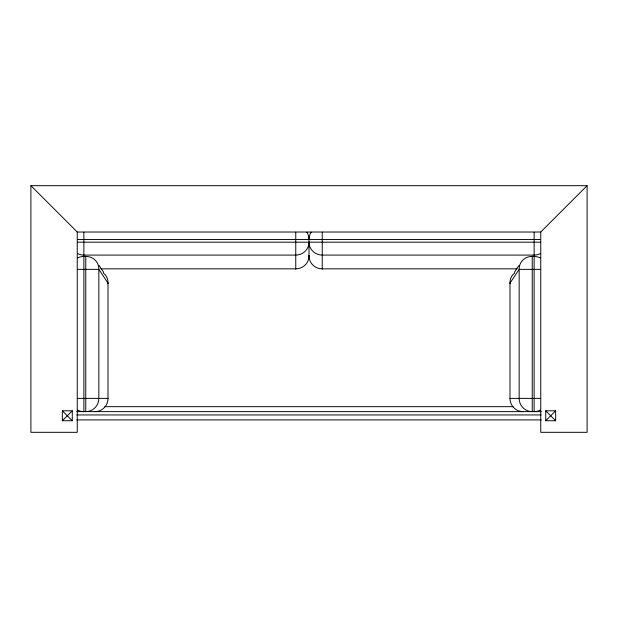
<?xml version="1.0" encoding="UTF-8"?>
<svg xmlns="http://www.w3.org/2000/svg" width="618" height="618" viewBox="0 0 618 618"><rect width="100%" height="100%" fill="white"/><g stroke="black" fill="none" stroke-linecap="round" stroke-linejoin="round"><path stroke-width="0.93" d="M514.408 272.252L518.927 265.477M523.075 411.41L523.075 411.634A13.241 13.086 -90 0 1 509.989 398.386L509.989 283.114L519.159 269.363A13.241 12.762 33.7 0 1 532.245 256.462L534.13 256.462A13.241 12.901 0 0 1 540.209 257.899M62.348 420.734L72.283 410.808L62.348 410.808L62.348 420.734L72.283 420.734L72.283 410.808M540.75 232.028L587.1 185.678L587.1 432.322L540.75 432.322L540.75 232.028L77.25 232.028L30.9 185.678L30.9 432.322L77.25 432.322L77.25 232.028M545.717 420.734L555.652 410.808L555.652 420.734L545.717 420.734L545.717 410.808L555.652 410.808M30.9 185.678L587.1 185.678M77.791 239.475L540.209 239.475M77.791 242.186L540.209 242.186M308.49 255.937L309.51 255.937M100.896 268.838L295.759 268.838A13.241 12.901 0 0 0 309 255.937L309 244.759M517.104 268.838L322.241 268.838A13.241 12.901 0 0 1 309 255.937M77.791 269.363L98.841 269.363L108.011 283.114L108.011 398.386A13.241 13.086 90 0 1 94.925 411.634L94.925 411.41M540.209 269.363L519.159 269.363L519.159 398.386A13.241 13.086 -90 0 0 532.245 411.634L532.245 256.122M107.725 283.114L108.15 283.114M509.85 283.114L510.275 283.114M77.791 398.386L108.142 398.386M509.858 398.386L540.209 398.386M104.828 406.667L513.172 406.667M76.787 411.634L541.213 411.634M76.833 414.941L541.167 414.941M76.787 419.908L541.213 419.908M545.717 410.808L555.652 420.734M62.348 410.808L72.283 420.734M99.073 265.47L103.592 272.252M534.13 232.229L534.13 411.634A13.241 13.241 0 0 0 540.209 410.151M322.241 232.229L322.241 269.178M306.845 232.229A13.241 13.241 0 0 1 309 239.475L309 243.901M295.759 232.229L295.759 269.178M85.755 256.122L85.755 411.634A13.241 13.086 90 0 0 98.841 398.386L98.841 269.363A13.241 12.762 -33.7 0 0 85.755 256.462L83.87 256.462A13.241 12.901 0 0 0 77.791 257.899M83.87 232.229L83.87 411.634A13.241 13.241 0 0 1 77.791 410.151M103.322 272.932A13.241 12.762 -33.7 0 1 108.011 283.114M77.791 253.643A13.241 12.901 0 0 0 83.87 255.087L295.759 255.087A13.241 12.901 0 0 0 309 242.186A13.241 12.901 0 0 0 322.241 255.087L534.13 255.087A13.241 12.901 0 0 0 540.209 253.643M309 239.475A13.241 13.241 0 0 1 311.155 232.229M509.989 283.114A13.241 12.762 33.7 0 1 514.678 272.932"/></g></svg>
